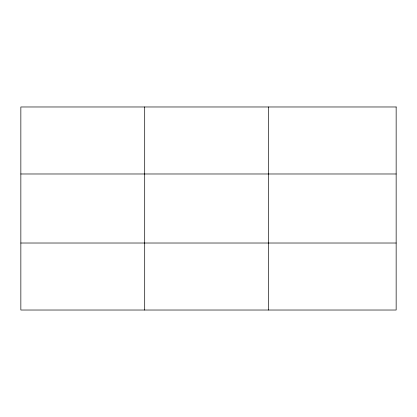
<?xml version="1.0" encoding="UTF-8"?>
<svg xmlns="http://www.w3.org/2000/svg" width="417" height="417" viewBox="0 0 417 417"><rect width="100%" height="100%" fill="white"/><g stroke="black" fill="none" stroke-linecap="round" stroke-linejoin="round"><path stroke-width="0.63" d="M144.699 310.024L144.699 106.976M268.548 310.024L268.548 106.976M20.85 173.983L396.15 173.983M20.85 243.017L396.15 243.017M396.15 106.976L20.85 106.976L20.85 310.024L396.15 310.024L396.15 106.976"/></g></svg>
